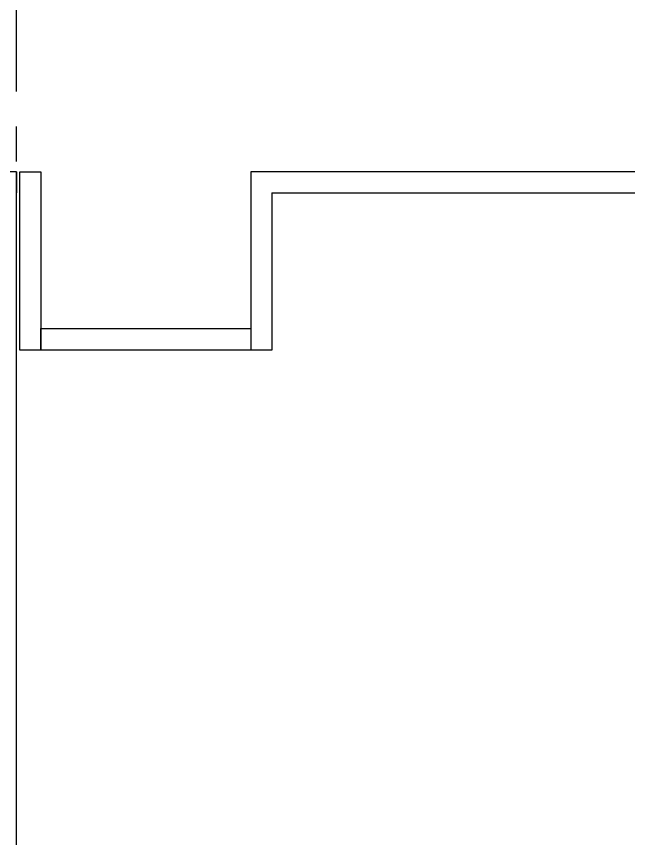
# Model space of a CAD drawing. Extents: x -68523 to 336700, y -113452 to 119396.
# Drawn here: x 198775 to 203149, y -24944 to -19062 of the extents above; entities that cross this region are included whole.
import ezdxf

# ---------------------------------------------------------------- set-up
doc = ezdxf.new("R2010")
doc.units = 0
doc.header["$LTSCALE"] = 1000
doc.header["$MEASUREMENT"] = 0
doc.linetypes.add('EC-5thFloor-s6144$0$CENTER', pattern=[2, 1.25, -0.25, 0.25, -0.25])
doc.linetypes.add('s5144a$0$CENTER', pattern=[2, 1.25, -0.25, 0.25, -0.25])
doc.layers.get('0').update_dxf_attribs({"linetype": 'CONTINUOUS'})
doc.layers.add('EC-5thFloor-s6144$0$existing-phase', color=13, linetype='CONTINUOUS', lineweight=13)
doc.layers.add('s5144a$0$existing-phase', color=13, linetype='CONTINUOUS', lineweight=13)
for name, color, linetype in [('s5144a$0$20', 7, 'CONTINUOUS'), ('s5144a$0$area-cfa', 40, 'CONTINUOUS'), ('s5144a$0$WALL', 1, 'CONTINUOUS')]:
    doc.layers.add(name, color=color, linetype=linetype)

# ---------------------------------------------------------------- blocks, each defined once
blk = doc.blocks.new('s5144a')
at = {"layer": 's5144a$0$20', "linetype": 'Continuous'}
blk.add_lwpolyline([(198775, -39825), (198775, -20175), (198550, -20175), (198550, -20175), (86290.1, -20175)], dxfattribs=at)
at = {"layer": 's5144a$0$area-cfa', "color": 40, "linetype": 's5144a$0$CENTER'}
blk.add_lwpolyline([(198775, -18050.00041), (218475, -18050.00041), (218475, -38550.00041), (217000, -38550.00041), (217000, -39600.00041), (198775, -39600.00041)], close=True, dxfattribs=at)
at = {"layer": 's5144a$0$existing-phase', "linetype": 's5144a$0$CENTER'}
blk.add_lwpolyline([(198775, -18050.00041), (218475, -18050.00041), (218475, -38550.00041), (217000, -38550.00041), (217000, -39600.00041), (198775, -39600.00041)], close=True, dxfattribs=at)
at = {"layer": 's5144a$0$WALL', "linetype": 'Continuous'}
for p, q in [((198775.1, -20175), (198775.1, -20325)), ((198800.1, -20175), (198950.09995, -20175)), ((198950.09995, -20175), (198950.09995, -21450)), ((208500, -20175), (200450.09695, -20175)), ((200450.09695, -20175), (200450.09695, -21450)), ((200600.09695, -20325), (208500, -20325)), ((200600.09695, -20325), (200600.09695, -21450)), ((198950.09995, -21450), (198800.1, -21450)), ((200600.09695, -21450), (200450.09695, -21450))]:
    blk.add_line(p, q, dxfattribs=at)
at = {"layer": 's5144a$0$WALL'}
blk.add_line((198800.1, -21450), (198800.1, -20175), dxfattribs=at)
blk.add_lwpolyline([(198950.09995, -21294.8279), (200450.09695, -21294.8279), (200450.09695, -21450), (198950.09995, -21450)], close=True, dxfattribs=at)

msp = doc.modelspace()

# ---------------------------------------------------------------- linework, layer by layer
at = {"layer": 'EC-5thFloor-s6144$0$existing-phase', "linetype": 'EC-5thFloor-s6144$0$CENTER'}
msp.add_lwpolyline([(198775, -18050), (218475, -18050), (218475, -38550), (217000, -38550), (217000, -39600), (198775, -39600)], close=True, dxfattribs=at)

# ---------------------------------------------------------------- block references
msp.add_blockref('s5144a', (0, 0))

doc.saveas('drawing.dxf')
